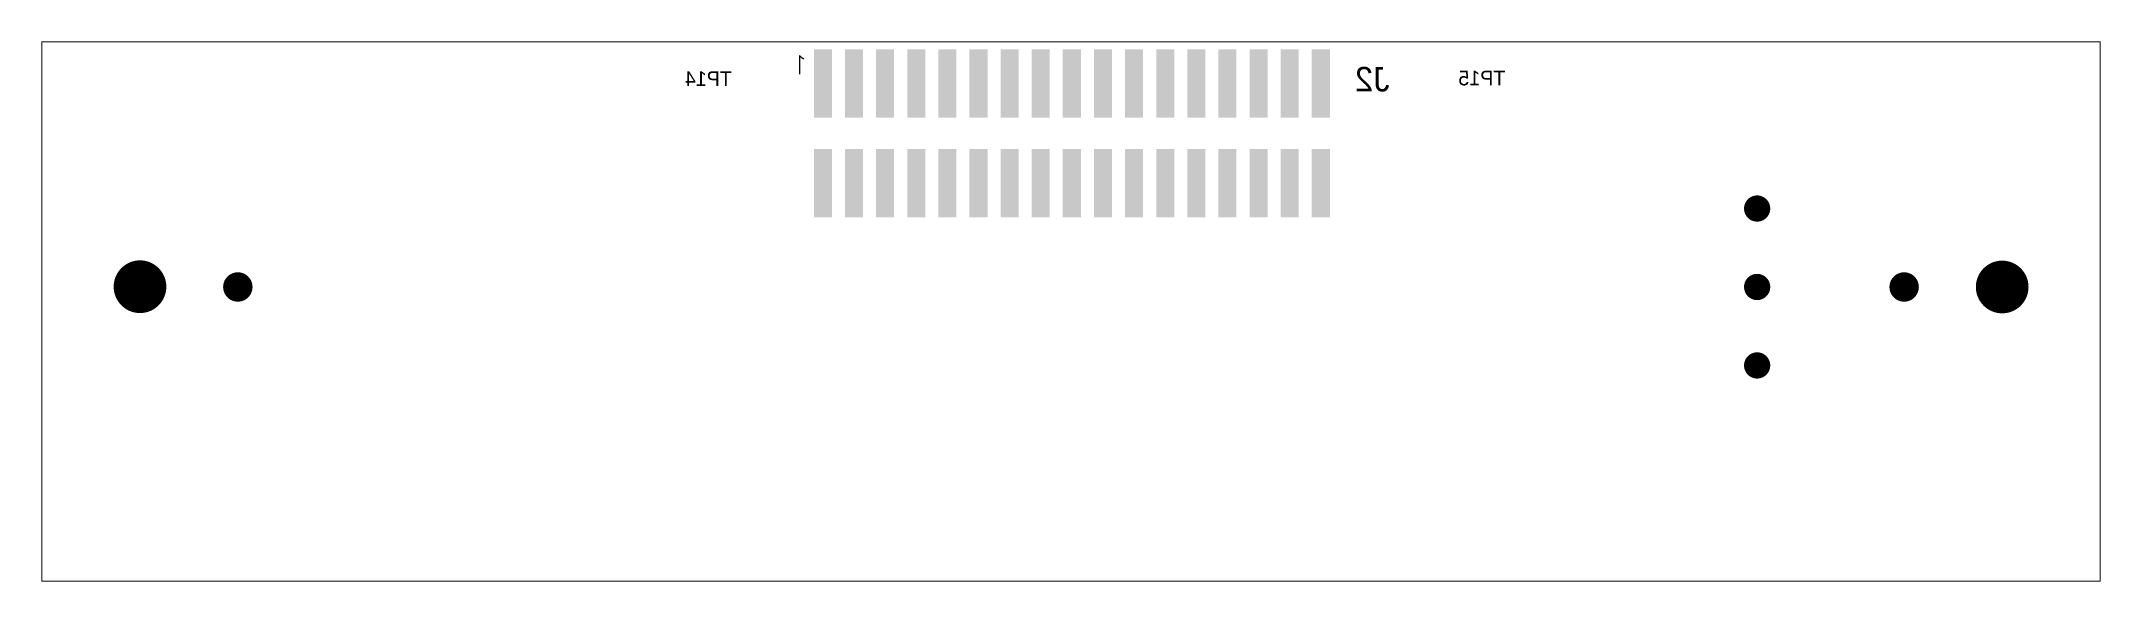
# Model space of a CAD drawing. Extents: x 384.5 to 471.4, y 85.7 to 166.7.
# Drawn here: x 387.3 to 471.4, y 144.6 to 166.7 of the extents above.
import ezdxf

# ---------------------------------------------------------------- set-up
doc = ezdxf.new("R2010")
doc.units = 0
for name, color, linetype in [('BOTTOMOVERLAY', 54, 'CONTINUOUS'), ('BOTTOMPASTE', 16, 'CONTINUOUS'), ('MECHANICAL1', 6, 'CONTINUOUS'), ('PADHOLELAYER', 156, 'CONTINUOUS')]:
    doc.layers.add(name, color=color, linetype=linetype)

msp = doc.modelspace()

# ---------------------------------------------------------------- linework, layer by layer
at = {"layer": 'BOTTOMOVERLAY'}
for p, q in [((418.363, 165.999), (418.254, 166.107)), ((418.254, 166.107), (418.254, 165.346)), ((418.436, 165.962), (418.363, 165.999))]:
    msp.add_line(p, q, dxfattribs=at)
at = {"layer": 'BOTTOMPASTE'}
for points in [[(414.597, 163.67, 1), (414.597, 163.67, 1)], [(446.059, 163.795, 1), (446.059, 163.795, 1)]]:
    msp.add_lwpolyline(points, format="xyb", close=True, dxfattribs=at)
for points in [[(418.841, 166.367), (418.841, 163.573), (419.578, 166.367), (419.578, 163.573)], [(420.111, 166.367), (420.111, 163.573), (420.848, 166.367), (420.848, 163.573)], [(421.381, 166.367), (421.381, 163.573), (422.118, 166.367), (422.118, 163.573)], [(422.651, 166.367), (422.651, 163.573), (423.388, 166.367), (423.388, 163.573)], [(423.921, 166.367), (423.921, 163.573), (424.658, 166.367), (424.658, 163.573)], [(425.191, 166.367), (425.191, 163.573), (425.928, 166.367), (425.928, 163.573)], [(426.461, 166.367), (426.461, 163.573), (427.198, 166.367), (427.198, 163.573)], [(427.731, 166.367), (427.731, 163.573), (428.468, 166.367), (428.468, 163.573)], [(429.001, 166.367), (429.001, 163.573), (429.738, 166.367), (429.738, 163.573)], [(430.271, 166.367), (430.271, 163.573), (431.008, 166.367), (431.008, 163.573)], [(431.541, 166.367), (431.541, 163.573), (432.278, 166.367), (432.278, 163.573)], [(432.811, 166.367), (432.811, 163.573), (433.548, 166.367), (433.548, 163.573)], [(434.081, 166.367), (434.081, 163.573), (434.818, 166.367), (434.818, 163.573)], [(435.351, 166.367), (435.351, 163.573), (436.088, 166.367), (436.088, 163.573)], [(436.621, 166.367), (436.621, 163.573), (437.358, 166.367), (437.358, 163.573)], [(437.891, 166.367), (437.891, 163.573), (438.628, 166.367), (438.628, 163.573)], [(439.161, 166.367), (439.161, 163.573), (439.898, 166.367), (439.898, 163.573)], [(418.841, 162.303), (418.841, 159.509), (419.578, 162.303), (419.578, 159.509)], [(420.111, 162.303), (420.111, 159.509), (420.848, 162.303), (420.848, 159.509)], [(421.381, 162.303), (421.381, 159.509), (422.118, 162.303), (422.118, 159.509)], [(422.651, 162.303), (422.651, 159.509), (423.388, 162.303), (423.388, 159.509)], [(423.921, 162.303), (423.921, 159.509), (424.658, 162.303), (424.658, 159.509)], [(425.191, 162.303), (425.191, 159.509), (425.928, 162.303), (425.928, 159.509)], [(426.461, 162.303), (426.461, 159.509), (427.198, 162.303), (427.198, 159.509)], [(427.731, 162.303), (427.731, 159.509), (428.468, 162.303), (428.468, 159.509)], [(429.001, 162.303), (429.001, 159.509), (429.738, 162.303), (429.738, 159.509)], [(430.271, 162.303), (430.271, 159.509), (431.008, 162.303), (431.008, 159.509)], [(431.541, 162.303), (431.541, 159.509), (432.278, 162.303), (432.278, 159.509)], [(432.811, 162.303), (432.811, 159.509), (433.548, 162.303), (433.548, 159.509)], [(434.081, 162.303), (434.081, 159.509), (434.818, 162.303), (434.818, 159.509)], [(435.351, 162.303), (435.351, 159.509), (436.088, 162.303), (436.088, 159.509)], [(436.621, 162.303), (436.621, 159.509), (437.358, 162.303), (437.358, 159.509)], [(437.891, 162.303), (437.891, 159.509), (438.628, 162.303), (438.628, 159.509)], [(439.161, 162.303), (439.161, 159.509), (439.898, 162.303), (439.898, 159.509)]]:
    msp.add_solid(points, dxfattribs=at)
at = {"layer": 'MECHANICAL1', "const_width": 0.05}
for points in [[(387.334, 166.67), (471.334, 166.67)], [(387.334, 144.67), (387.334, 166.67)], [(471.334, 144.67), (471.334, 166.67)], [(387.334, 144.67), (471.334, 144.67)]]:
    msp.add_lwpolyline(points, dxfattribs=at)
at = {"layer": 'MECHANICAL1', "const_width": 0.025}
for points in [[(387.322, 166.67, 1), (387.347, 166.67, 1)], [(387.322, 166.67, 1), (387.347, 166.67, 1)], [(471.322, 166.67, 1), (471.347, 166.67, 1)], [(471.322, 166.67, 1), (471.347, 166.67, 1)], [(387.322, 144.67, 1), (387.347, 144.67, 1)], [(387.322, 144.67, 1), (387.347, 144.67, 1)], [(471.322, 144.67, 1), (471.347, 144.67, 1)], [(471.322, 144.67, 1), (471.347, 144.67, 1)]]:
    msp.add_lwpolyline(points, format="xyb", close=True, dxfattribs=at)
at = {"layer": 'PADHOLELAYER'}
for points, const_width in [([(457.067, 159.87, 1), (457.602, 159.87, 1)], 0.535), ([(390.804, 156.681, 1), (391.879, 156.681, 1)], 1.075), ([(395.034, 156.67, 1), (395.634, 156.67, 1)], 0.6), ([(457.067, 156.67, 1), (457.602, 156.67, 1)], 0.535), ([(463.034, 156.67, 1), (463.634, 156.67, 1)], 0.6), ([(466.797, 156.67, 1), (467.872, 156.67, 1)], 1.075), ([(457.067, 153.47, 1), (457.602, 153.47, 1)], 0.535)]:
    msp.add_lwpolyline(points, format="xyb", close=True, dxfattribs=dict(at, const_width=const_width))

# ---------------------------------------------------------------- texts
at = {"layer": 'BOTTOMOVERLAY', "text_generation_flag": 2}
for s, height, p in [('J2', 1, (442.336, 164.646)), ('TP14', 0.6, (415.497, 164.87)), ('TP15', 0.6, (447.059, 164.895))]:
    msp.add_text(s, height=height, dxfattribs=at).set_placement(p)

doc.saveas('drawing.dxf')
